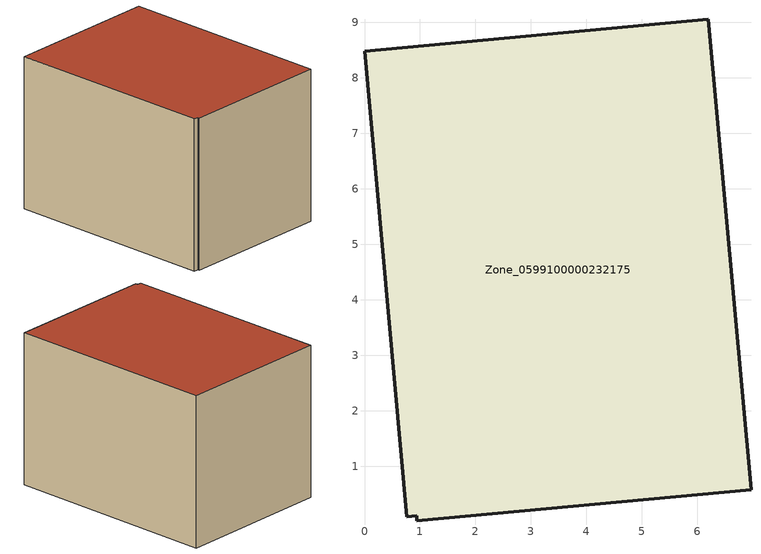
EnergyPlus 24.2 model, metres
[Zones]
Zone_0599100000232175
 floor ground (C_G): 0.94,0.02 0.94,0.11 0.76,0.09 0,8.48 6.2,9.06 6.96,0.58 z0
 wall outside (C_F): 6.96,0.58 6.2,9.06 0,8.48 0.76,0.09 0.94,0.11 0.94,0.02 6.96,0.58 z0:6.06
 roof outside (C_R): 0.94,0.11 0.94,0.02 6.96,0.58 6.2,9.06 0,8.48 0.76,0.09 z6.06
[BUILDING]
Pand.0599100000232175: North Axis=0; Terrain=City; Loads Convergence Tolerance Value=0.04; Temperature Convergence Tolerance Value=0.4; Solar Distribution=FullExterior; Maximum Number of Warmup Days=25; Minimum Number of Warmup Days=1
[Site:Location]
Rotterdam.The.Hague.AP_ZH_NLD Design_Conditions: Latitude=51.96; Longitude=4.45; Time Zone=1; Elevation=-4.5
[SITE:GROUNDTEMPERATURE:BUILDINGSURFACE]
18, 18, 18, 18, 18, 18, 18, 18, 18, 18, 18, 18
[MATERIAL] Thermal Absorptance=0.9; Solar Absorptance=0.7; Visible Absorptance=0.7
Name | Roughness | Thickness | Conductivity | Density | Specific Heat
G.TC.1946-1964 | MediumSmooth | 0.15 | 1 | 540 | 1210
F.TC.1946-1964 | Rough | 0.3 | 0.857143 | 1920 | 840
R.TC.1946-1964 | MediumRough | 0.2 | 0.235294 | 1500 | 1000
[CONSTRUCTION]
C_G: G.TC.1946-1964
C_F: F.TC.1946-1964
C_R: R.TC.1946-1964
[ZONE]
Zone_0599100000232175: Type=1; Multiplier=1; Ceiling Height=Autocalculate; Volume=Autocalculate; Floor Area=autocalculate; Part of Total Floor Area=Yes
[ZONEINFILTRATION:DESIGNFLOWRATE]
Infil_Zone_0599100000232175: Zone or ZoneList or Space or SpaceList=Zone_0599100000232175; Schedule=AlwaysOn; Design Flow Rate Calculation Method=Flow/Area; Flow Rate per Floor Area=0.003; Constant Term Coefficient=1; Temperature Term Coefficient=0; Velocity Term Coefficient=0; Velocity Squared Term Coefficient=0
[HVACTEMPLATE:ZONE:IDEALLOADSAIRSYSTEM]
Zone_0599100000232175: Maximum Heating Supply Air Temperature=50; Minimum Cooling Supply Air Temperature=13; Maximum Heating Supply Air Humidity Ratio=0.0156; Minimum Cooling Supply Air Humidity Ratio=0.0077; Heating Limit=NoLimit; Cooling Limit=NoLimit; Dehumidification Control Type=ConstantSensibleHeatRatio; Cooling Sensible Heat Ratio=0.7; Dehumidification Setpoint=60; Humidification Control Type=None; Humidification Setpoint=30; Outdoor Air Method=None; Outdoor Air Flow Rate per Person=0.00944; Outdoor Air Flow Rate per Zone Floor Area=0; Outdoor Air Flow Rate per Zone=0; Demand Controlled Ventilation Type=None; Outdoor Air Economizer Type=NoEconomizer; Heat Recovery Type=None; Sensible Heat Recovery Effectiveness=0.7; Latent Heat Recovery Effectiveness=0.65
[ZONECONTROL:THERMOSTAT]
ThermostatControl_Zone_0599100000232175: Zone or ZoneList=Zone_0599100000232175; Control Type Schedule=DualSetpointControlType; Control 1=Thermostat_Zone_0599100000232175; Temperature Difference Between Cutout And Setpoint=0
[THERMOSTATSETPOINT:DUALSETPOINT]
Thermostat_Zone_0599100000232175: Heating Setpoint Temperature Schedule=HeatingSetpoint_Zone_0599100000232175; Cooling Setpoint Temperature Schedule=CoolingSetpoint_Zone_0599100000232175
[SCHEDULE:COMPACT]
HeatingSetpoint_Zone_0599100000232175: Through: 12/31, For: AllDays, Until: 24:00, 21
CoolingSetpoint_Zone_0599100000232175: Through: 12/31, For: AllDays, Until: 24:00, 24
DualSetpointControlType: Through: 12/31, For: AllDays, Until: 24:00, 4
AlwaysOn: Through: 12/31, For: AllDays, Until: 24:00, 1
